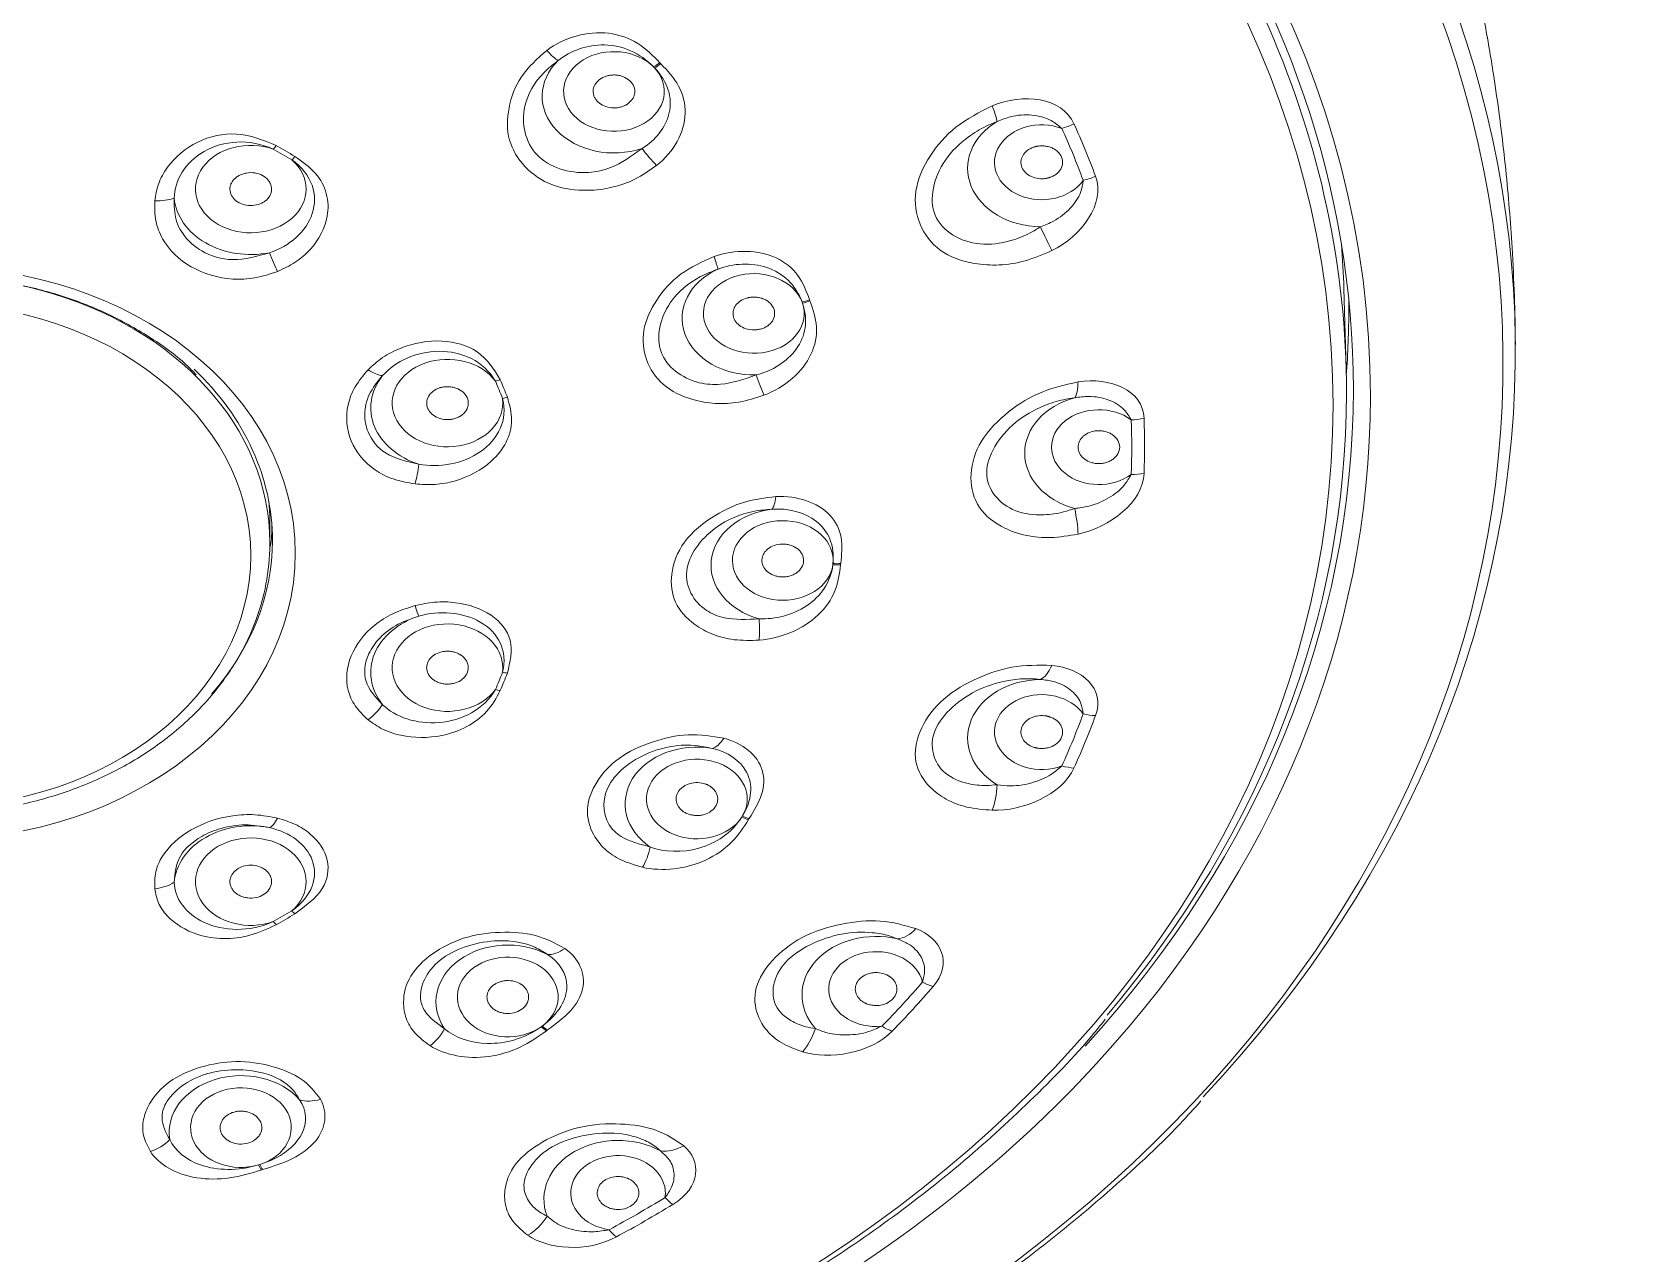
# Model space of a CAD drawing. Extents: x 900 to 2324, y -1513 to 827.
# Drawn here: x 1670.66 to 1708.93, y 518.83 to 548.13 of the extents above; entities that cross this region are included whole.
import ezdxf

# ---------------------------------------------------------------- set-up
doc = ezdxf.new("R2010")
doc.units = 0
doc.header["$LTSCALE"] = 4
doc.header["$MEASUREMENT"] = 0
doc.layers.add('1', color=7, linetype='CONTINUOUS')

msp = doc.modelspace()

# ---------------------------------------------------------------- linework, layer by layer
at = {"layer": '1', "color": 7, "linetype": 'Continuous', "lineweight": 18}
for p, q in [((1702.208, 540.072), (1702.154, 541.964)), ((1676.372, 535.871), (1676.372, 536.356))]:
    msp.add_line(p, q, dxfattribs=at)
at = {"layer": '1', "color": 7, "linetype": 'Continuous', "lineweight": 13}
for centre, major_axis, ratio, start_param, end_param in [((1668.272, 540.198), (37.699, 0), 0.790155, 5.156583, 10.55138), ((1668.272, 539.39), (-34.52, 0), 0.790155, 3.141593, 6.283185), ((1682.892, 548.077), (-0.475, 0.643), 0.18333, 2.072391, 2.769254), ((1684.632, 546.704), (1.209, 0), 0.790155, 0.662184, 6.914598), ((1684.632, 546.59), (-1.723, 0), 0.790155, 5.603381, 8.256586), ((1668.272, 536.943), (21.709, 0), 0.790155, 0.645942, 0.647655), ((1668.272, 536.956), (21.895, 0), 0.790155, 0.645942, 0.647655), ((1693.443, 546.857), (-0.385, 0.923), 0.069891, 3.43752, 4.115548), ((1694.902, 544.861), (-1.779, 0), 0.790155, 5.359245, 7.835444), ((1694.902, 545.004), (1.136, 0), 0.790155, 1.132001, 5.779503), ((1668.272, 538.168), (28.789, 0), 0.790155, 0.285362, 0.342957), ((1668.272, 538.198), (-29.098, 0), 0.790155, 3.426954, 3.484549), ((1675.914, 544.361), (1.328, 0), 0.790155, 1.151939, 7.016202), ((1668.272, 536.056), (-14.424, 0), 0.790155, 4.064761, 4.10338), ((1668.272, 536.051), (14.302, 0), 0.790155, 0.923169, 0.961787), ((1685.508, 545.339), (-0.496, 0.628), 0.201371, 1.415733, 2.112596), ((1673.563, 544.495), (-0.797, 0.065), 0.516767, 1.669693, 2.311148), ((1675.914, 544.246), (-1.842, 0), 0.790155, 0.067887, 1.817068), ((1694.857, 543.417), (-0.439, 0.898), 0.027536, 4.063541, 4.74157), ((1668.272, 535.871), (-8.1, 0), 0.790155, 3.141593, 5.631894), ((1676.488, 542.816), (-0.294, 0.744), 0.137649, 1.491595, 2.13305), ((1686.875, 543.169), (-0.262, 0.756), 0.015481, 3.408453, 4.105317), ((1687.99, 541.261), (-1.723, 0), 0.790155, 5.233782, 7.886987), ((1687.99, 541.376), (1.209, 0), 0.790155, 0.292585, 6.544999), ((1668.272, 536.943), (21.709, 0), 0.790155, 0.276343, 0.278056), ((1668.272, 536.956), (21.895, 0), 0.790155, 0.276343, 0.278056), ((1680.636, 539.225), (1.328, 0), 0.790155, 0.52362, 6.387883), ((1678.64, 540.475), (-0.58, 0.551), 0.3757, 2.058773, 2.700229), ((1680.636, 539.11), (-1.842, 0), 0.790155, 5.722754, 7.471935), ((1668.272, 536.051), (14.302, 0), 0.790155, 0.29485, 0.333468), ((1668.272, 536.056), (-14.424, 0), 0.790155, 3.436443, 3.475061), ((1688.064, 539.87), (-0.285, 0.748), 0.006264, 1.527618, 2.224481), ((1695.482, 540.302), (-0.155, 0.988), 0.252062, 3.38468, 4.062709), ((1696.272, 538.024), (-1.779, 0), 0.790155, 5.045086, 7.521285), ((1668.272, 539.39), (-34.52, 0), 0.790155, 2.51406, 3.141593), ((1696.272, 538.168), (1.136, 0), 0.790155, 0.817842, 5.465344), ((1668.272, 538.198), (-29.098, 0), 0.790155, 3.112795, 3.17039), ((1668.272, 538.168), (28.789, 0), 0.790155, 6.254388, 6.311983), ((1679.758, 537.758), (0.098, 0.794), 0.237725, 4.102152, 4.743607), ((1688.347, 537.457), (-0.037, 0.799), 0.234951, 3.365531, 4.062394), ((1688.685, 535.333), (-1.723, 0), 0.790155, 4.864183, 7.517388), ((1695.482, 536.685), (-0.212, 0.977), 0.207528, 4.000239, 4.678268), ((1688.685, 535.448), (1.209, 0), 0.790155, 6.206171, 12.458585), ((1668.272, 536.943), (21.709, 0), 0.790155, 6.189929, 6.191642), ((1668.272, 536.956), (21.895, 0), 0.790155, 6.189929, 6.191642), ((1679.758, 534.865), (-0.208, 0.772), 0.056522, 2.257656, 2.899111), ((1680.636, 532.762), (-1.842, 0), 0.790155, 5.094435, 6.843617), ((1680.636, 532.876), (1.328, 0), 0.790155, 6.178487, 12.04275), ((1687.946, 534.04), (-0.061, 0.798), 0.212439, 4.009316, 4.70618), ((1668.272, 536.051), (14.302, 0), 0.790155, 5.949717, 5.988335), ((1668.272, 536.056), (-14.424, 0), 0.790155, 2.808124, 2.846742), ((1694.857, 533.57), (0.091, 0.996), 0.432054, 3.378193, 4.056222), ((1694.902, 531.187), (-1.779, 0), 0.790155, 4.730926, 7.207126), ((1694.902, 531.331), (1.136, 0), 0.790155, 0.503683, 5.151184), ((1678.64, 532.148), (0.511, 0.615), 0.556904, 4.266721, 4.908177), ((1668.272, 538.168), (28.789, 0), 0.790155, 5.940229, 5.997824), ((1668.272, 538.198), (-29.098, 0), 0.790155, 2.798636, 2.856231), ((1686.623, 529.608), (-1.723, 0), 0.790155, 4.494584, 7.147789), ((1686.623, 529.723), (1.209, 0), 0.790155, 5.836572, 12.088986), ((1687.107, 531.71), (0.202, 0.774), 0.44544, 3.390589, 4.087452), ((1693.443, 530.13), (0.03, 1), 0.3897, 3.981884, 4.659913), ((1668.272, 536.943), (21.709, 0), 0.790155, 5.82033, 5.822043), ((1675.914, 527.626), (-1.842, 0), 0.790155, 4.466117, 6.215298), ((1675.914, 527.74), (1.328, 0), 0.790155, 5.550169, 11.414432), ((1676.488, 529.807), (0.189, 0.777), 0.318853, 3.37933, 4.020785), ((1668.272, 536.956), (21.895, 0), 0.790155, 5.82033, 5.822043), ((1685.171, 528.638), (0.177, 0.78), 0.425202, 4.026831, 4.723695), ((1673.563, 528.128), (0.796, 0.078), 0.69797, 4.701126, 5.342581), ((1668.272, 536.051), (14.302, 0), 0.790155, 5.321398, 5.360017), ((1668.272, 536.056), (-14.424, 0), 0.790155, 2.179806, 2.218424), ((1691.63, 527.32), (0.359, 0.933), 0.592247, 3.429012, 4.107041), ((1682.083, 524.857), (-1.723, 0), 0.790155, 4.124985, 6.77819), ((1690.925, 525.02), (-1.779, 0), 0.790155, 4.416767, 6.892966), ((1682.083, 524.972), (1.209, 0), 0.790155, 5.466973, 11.719387), ((1683.323, 526.705), (0.458, 0.656), 0.61852, 3.502348, 4.199211), ((1690.925, 525.163), (1.136, 0), 0.790155, 0.189523, 4.837025), ((1668.272, 538.168), (28.789, 0), 0.790155, 5.626069, 5.683664), ((1668.272, 538.198), (-29.098, 0), 0.790155, 2.484477, 2.542072), ((1680.114, 524.393), (0.431, 0.674), 0.60329, 4.128443, 4.825306), ((1668.272, 536.943), (21.709, 0), 0.790155, 5.450731, 5.452444), ((1668.272, 536.956), (21.895, 0), 0.790155, 5.450731, 5.452444), ((1688.94, 524.394), (0.292, 0.956), 0.556219, 4.017305, 4.695334), ((1675.678, 521.724), (-1.723, 0), 0.790155, 3.755386, 6.408591), ((1675.678, 521.838), (1.209, 0), 0.790155, 5.097374, 11.349788), ((1677.507, 523.117), (0.697, 0.393), 0.730817, 3.729164, 4.426027), ((1673.458, 521.878), (0.676, 0.428), 0.72265, 4.3426, 5.039463), ((1684.73, 520.125), (-1.779, 0), 0.790155, 4.102608, 6.578807), ((1686.117, 522.163), (0.645, 0.764), 0.716961, 3.558568, 4.236597), ((1668.272, 536.943), (21.709, 0), 0.790155, 5.081131, 5.082845), ((1684.73, 520.269), (1.136, 0), 0.790155, 6.158549, 10.806051), ((1668.272, 536.956), (21.895, 0), 0.790155, 5.081131, 5.082845), ((1668.272, 538.168), (28.789, 0), 0.790155, 5.31191, 5.369505), ((1682.414, 520.037), (0.575, 0.818), 0.690785, 4.125328, 4.803357), ((1668.272, 538.198), (-29.098, 0), 0.790155, 2.170317, 2.227912)]:
    msp.add_ellipse(centre, major_axis=major_axis, ratio=ratio, start_param=start_param, end_param=end_param, dxfattribs=at)
at = {"layer": '1', "color": 7, "linetype": 'Continuous', "lineweight": 18}
for centre, major_axis, ratio, start_param, end_param in [((1668.272, 539.554), (34.11, 0), 0.790155, 0, 3.141593), ((1668.272, 540.481), (-37.999, 0), 0.790155, 2.502798, 3.799488), ((1668.272, 539.468), (-33.944, 0), 0.790155, 3.141593, 3.806432), ((1685.585, 547.782), (0.578, 0.553), 0.488794, 4.274683, 4.509098), ((1685.608, 547.758), (-0.579, -0.552), 0.489427, 1.13396, 1.368375), ((1695.385, 546.43), (-0.911, -0.412), 0.577214, 1.315641, 1.62953), ((1676.454, 545.81), (0.386, 0.701), 0.350617, 4.145759, 4.299406), ((1676.901, 545.553), (-0.41, -0.687), 0.369764, 1.0168, 1.170446), ((1695.897, 545.184), (0.937, 0.348), 0.588121, 4.497406, 4.811294), ((1668.272, 541.362), (-33.89, 0), 0.790155, 3.164173, 3.204425), ((1689.147, 542.141), (0.752, 0.272), 0.589366, 4.502608, 4.737023), ((1689.157, 542.113), (-0.753, -0.27), 0.589653, 1.362238, 1.596653), ((1668.272, 541.484), (-34, 0), 0.790155, 3.141593, 3.150821), ((1668.272, 541.484), (-34, 0), 0.790155, 3.082001, 3.141593), ((1668.272, 535.923), (8.162, 0), 0.790155, 0, 0.691739), ((1681.786, 540.24), (0.733, 0.321), 0.579144, 4.463746, 4.617392), ((1681.957, 539.825), (-0.747, -0.287), 0.586457, 1.349092, 1.502739), ((1668.272, 539.554), (34.11, 0), 0.790155, 5.658696, 6.283185), ((1668.272, 539.468), (-33.944, 0), 0.790155, 2.551268, 3.141593), ((1697.049, 539.435), (-0.999, -0.036), 0.612653, 1.548466, 1.862354), ((1697.049, 538.126), (0.999, -0.036), 0.612653, 4.73472, 5.048608), ((1668.272, 536.356), (8.1, 0), 0.790155, 0, 0.080209), ((1668.272, 536.357), (8.15, 0), 0.790155, 6.195221, 6.272092), ((1668.272, 535.923), (8.162, 0), 0.790155, 5.675484, 6.283185), ((1689.887, 535.836), (-0.794, 0.094), 0.610244, 1.642903, 1.877318), ((1689.89, 535.865), (0.795, -0.092), 0.610341, 4.783179, 5.017594), ((1681.957, 533.257), (0.747, -0.287), 0.586457, 4.934093, 5.08774), ((1681.786, 532.842), (-0.733, 0.321), 0.579144, 1.81944, 1.973086), ((1695.897, 532.377), (-0.937, 0.348), 0.588121, 1.785779, 2.099668), ((1695.385, 531.131), (0.911, -0.412), 0.577214, 4.967544, 5.281432), ((1687.697, 529.774), (-0.676, 0.427), 0.548418, 1.904211, 2.138626), ((1687.714, 529.8), (0.677, -0.426), 0.548886, 5.044741, 5.279156), ((1676.901, 527.529), (0.41, -0.687), 0.369764, 5.266386, 5.420032), ((1676.454, 527.272), (-0.386, 0.701), 0.350617, 2.137426, 2.291073), ((1692.041, 525.945), (-0.756, 0.654), 0.50602, 1.983354, 2.297242), ((1682.884, 524.747), (-0.467, 0.65), 0.412525, 2.091639, 2.326054), ((1682.911, 524.767), (0.468, -0.649), 0.413301, 5.232558, 5.466973), ((1691.066, 524.885), (0.716, -0.699), 0.485274, 5.154868, 5.468757), ((1668.272, 539.39), (-34.52, 0), 0.790155, 0.629497, 2.51406), ((1676.097, 521.433), (-0.234, 0.765), 0.220918, 2.197146, 2.431561), ((1676.132, 521.443), (0.235, -0.765), 0.221897, 5.338424, 5.572839), ((1685.858, 520.77), (-0.521, 0.854), 0.374386, 2.121555, 2.435444), ((1684.516, 520), (0.475, -0.88), 0.345831, 5.28199, 5.595878)]:
    msp.add_ellipse(centre, major_axis=major_axis, ratio=ratio, start_param=start_param, end_param=end_param, dxfattribs=at)
at = {"layer": '1', "color": 7, "linetype": 'Continuous', "lineweight": 13}
for centre, major_axis in [((1668.272, 539.177), (33.622, 0)), ((1668.272, 535.623), (-8.709, 0)), ((1668.272, 535.566), (7.641, 0))]:
    msp.add_ellipse(centre, major_axis=major_axis, ratio=0.790155, dxfattribs=at)
at = {"layer": '1', "color": 7, "linetype": 'Continuous', "lineweight": 18}
for points, knots in [([(1706.271, 540.635), (1706.265, 541.41), (1706.217, 542.81), (1706.065, 544.68), (1705.897, 546.091), (1705.751, 547.088), (1705.63, 547.822), (1705.517, 548.453), (1705.394, 549.087), (1705.182, 550.095), (1704.842, 551.52), (1704.274, 553.521), (1703.514, 555.758), (1702.573, 558.075), (1701.6, 560.122), (1700.816, 561.586), (1700.254, 562.563), (1699.828, 563.271), (1699.272, 564.157), (1698.449, 565.391), (1697.245, 567.042), (1696.265, 568.24), (1695.694, 568.894)], [0, 0, 0, 0, 0.075311, 0.136171, 0.182256, 0.21336, 0.234183, 0.25491, 0.275875, 0.297078, 0.355152, 0.418363, 0.49946, 0.584913, 0.661635, 0.720158, 0.746456, 0.771986, 0.801818, 0.849529, 0.915719, 1, 1, 1, 1]), ([(1684.935, 546.39), (1684.948, 546.398), (1684.974, 546.415), (1685.02, 546.453), (1685.07, 546.508), (1685.111, 546.582), (1685.14, 546.688), (1685.123, 546.825), (1685.021, 546.97), (1684.88, 547.055), (1684.749, 547.091), (1684.646, 547.102), (1684.544, 547.096), (1684.446, 547.074), (1684.379, 547.047), (1684.338, 547.024), (1684.312, 547.009), (1684.245, 546.962), (1684.162, 546.866), (1684.127, 546.743), (1684.135, 546.645), (1684.157, 546.574), (1684.196, 546.507), (1684.267, 546.426), (1684.392, 546.347), (1684.575, 546.302), (1684.736, 546.312), (1684.839, 546.343), (1684.895, 546.368), (1684.922, 546.382), (1684.935, 546.39)], [0, 0, 0, 0, 0.015625, 0.03125, 0.0625, 0.09375, 0.125, 0.1875, 0.25, 0.3125, 0.34375, 0.375, 0.40625, 0.4375, 0.46875, 0.476562, 0.484375, 0.5, 0.5625, 0.625, 0.65625, 0.6875, 0.71875, 0.75, 0.8125, 0.875, 0.9375, 0.96875, 0.984375, 1, 1, 1, 1]), ([(1695.385, 545.817), (1695.302, 545.885), (1695.104, 546.05), (1694.667, 546.162), (1694.206, 546.132), (1693.937, 546.025), (1693.83, 545.983)], [0, 0, 0, 0, 0.208279, 0.500324, 0.801781, 1, 1, 1, 1]), ([(1695.057, 544.629), (1695.065, 544.631), (1695.081, 544.635), (1695.113, 544.646), (1695.168, 544.668), (1695.238, 544.708), (1695.308, 544.769), (1695.379, 544.865), (1695.417, 545.002), (1695.373, 545.169), (1695.266, 545.285), (1695.15, 545.351), (1695.053, 545.384), (1694.95, 545.4), (1694.864, 545.4), (1694.806, 545.393), (1694.774, 545.386), (1694.754, 545.382), (1694.738, 545.378), (1694.723, 545.373), (1694.696, 545.365), (1694.616, 545.334), (1694.531, 545.277), (1694.462, 545.196), (1694.413, 545.108), (1694.392, 544.988), (1694.431, 544.846), (1694.535, 544.723), (1694.689, 544.637), (1694.842, 544.607), (1694.963, 544.61), (1695.023, 544.62), (1695.053, 544.628), (1695.057, 544.629)], [0, 0, 0, 0, 0.007812, 0.015625, 0.03125, 0.0625, 0.09375, 0.125, 0.1875, 0.25, 0.3125, 0.34375, 0.375, 0.40625, 0.4375, 0.453125, 0.460938, 0.46875, 0.472656, 0.476562, 0.484375, 0.5, 0.5625, 0.59375, 0.625, 0.6875, 0.75, 0.8125, 0.875, 0.9375, 0.96875, 0.996094, 1, 1, 1, 1]), ([(1676.318, 544.129), (1676.328, 544.139), (1676.346, 544.161), (1676.377, 544.208), (1676.404, 544.271), (1676.417, 544.35), (1676.407, 544.455), (1676.345, 544.581), (1676.202, 544.697), (1676.012, 544.759), (1675.84, 544.758), (1675.713, 544.725), (1675.625, 544.687), (1675.562, 544.644), (1675.524, 544.609), (1675.505, 544.589), (1675.478, 544.556), (1675.444, 544.504), (1675.409, 544.406), (1675.412, 544.277), (1675.488, 544.135), (1675.625, 544.026), (1675.805, 543.965), (1676.001, 543.962), (1676.154, 544.008), (1676.256, 544.07), (1676.299, 544.108), (1676.318, 544.129)], [0, 0, 0, 0, 0.015625, 0.03125, 0.0625, 0.09375, 0.125, 0.1875, 0.25, 0.3125, 0.375, 0.40625, 0.4375, 0.46875, 0.484375, 0.492188, 0.5, 0.53125, 0.5625, 0.625, 0.6875, 0.75, 0.8125, 0.875, 0.9375, 0.96875, 1, 1, 1, 1]), ([(1694.869, 543.456), (1694.977, 543.498), (1695.246, 543.605), (1695.603, 543.886), (1695.847, 544.242), (1695.882, 544.474), (1695.897, 544.571)], [0, 0, 0, 0, 0.200427, 0.49953, 0.790892, 1, 1, 1, 1]), ([(1668.272, 542.273), (1668.488, 542.273), (1669.118, 542.253), (1670.158, 542.126), (1671.349, 541.83), (1672.471, 541.397), (1673.484, 540.832), (1674.198, 540.323), (1674.527, 539.987), (1674.603, 539.903)], [0, 0, 0, 0, 0.088697, 0.260068, 0.431487, 0.602833, 0.774127, 0.945438, 1, 1, 1, 1]), ([(1688.129, 540.996), (1688.145, 541), (1688.176, 541.008), (1688.237, 541.03), (1688.309, 541.068), (1688.381, 541.125), (1688.456, 541.216), (1688.503, 541.348), (1688.474, 541.513), (1688.382, 541.632), (1688.276, 541.703), (1688.185, 541.742), (1688.087, 541.766), (1687.986, 541.773), (1687.911, 541.767), (1687.863, 541.758), (1687.831, 541.751), (1687.747, 541.726), (1687.626, 541.66), (1687.537, 541.556), (1687.499, 541.462), (1687.487, 541.389), (1687.493, 541.316), (1687.523, 541.22), (1687.603, 541.111), (1687.753, 541.017), (1687.907, 540.98), (1688.018, 540.98), (1688.082, 540.987), (1688.113, 540.993), (1688.129, 540.996)], [0, 0, 0, 0, 0.015625, 0.03125, 0.0625, 0.09375, 0.125, 0.1875, 0.25, 0.3125, 0.34375, 0.375, 0.40625, 0.4375, 0.46875, 0.476562, 0.484375, 0.5, 0.5625, 0.625, 0.65625, 0.6875, 0.71875, 0.75, 0.8125, 0.875, 0.9375, 0.96875, 0.984375, 1, 1, 1, 1]), ([(1680.791, 538.849), (1680.807, 538.853), (1680.838, 538.863), (1680.897, 538.886), (1680.966, 538.924), (1681.035, 538.982), (1681.106, 539.072), (1681.149, 539.202), (1681.119, 539.363), (1681.012, 539.502), (1680.872, 539.58), (1680.745, 539.613), (1680.645, 539.622), (1680.562, 539.617), (1680.506, 539.607), (1680.475, 539.599), (1680.429, 539.586), (1680.363, 539.559), (1680.262, 539.495), (1680.168, 539.39), (1680.124, 539.24), (1680.154, 539.088), (1680.254, 538.955), (1680.41, 538.861), (1680.568, 538.828), (1680.697, 538.83), (1680.76, 538.841), (1680.791, 538.849)], [0, 0, 0, 0, 0.015625, 0.03125, 0.0625, 0.09375, 0.125, 0.1875, 0.25, 0.3125, 0.375, 0.40625, 0.4375, 0.46875, 0.484375, 0.492188, 0.5, 0.53125, 0.5625, 0.625, 0.6875, 0.75, 0.8125, 0.875, 0.9375, 0.96875, 1, 1, 1, 1]), ([(1681.957, 539.334), (1682.022, 539.083), (1682, 538.834), (1681.804, 538.396), (1681.633, 538.203), (1681.006, 537.767), (1680.437, 537.666), (1679.949, 537.759)], [0, 0, 0, 0, 0.25, 0.25, 0.5, 0.5, 1, 1, 1, 1]), ([(1697.049, 538.823), (1696.998, 538.908), (1696.876, 539.112), (1696.518, 539.324), (1696.087, 539.405), (1695.804, 539.368), (1695.691, 539.353)], [0, 0, 0, 0, 0.208279, 0.500324, 0.801781, 1, 1, 1, 1]), ([(1696.273, 537.773), (1696.281, 537.773), (1696.299, 537.773), (1696.333, 537.775), (1696.393, 537.783), (1696.476, 537.804), (1696.567, 537.845), (1696.671, 537.918), (1696.761, 538.04), (1696.785, 538.209), (1696.728, 538.346), (1696.644, 538.436), (1696.564, 538.492), (1696.473, 538.532), (1696.391, 538.553), (1696.333, 538.56), (1696.3, 538.562), (1696.279, 538.563), (1696.263, 538.563), (1696.246, 538.562), (1696.218, 538.561), (1696.129, 538.551), (1696.026, 538.517), (1695.929, 538.457), (1695.848, 538.385), (1695.781, 538.277), (1695.763, 538.132), (1695.813, 537.99), (1695.926, 537.87), (1696.06, 537.804), (1696.176, 537.778), (1696.238, 537.773), (1696.269, 537.773), (1696.273, 537.773)], [0, 0, 0, 0, 0.007812, 0.015625, 0.03125, 0.0625, 0.09375, 0.125, 0.1875, 0.25, 0.3125, 0.34375, 0.375, 0.40625, 0.4375, 0.453125, 0.460938, 0.46875, 0.472656, 0.476562, 0.484375, 0.5, 0.5625, 0.59375, 0.625, 0.6875, 0.75, 0.8125, 0.875, 0.9375, 0.96875, 0.996094, 1, 1, 1, 1]), ([(1695.691, 536.696), (1695.805, 536.711), (1696.088, 536.748), (1696.518, 536.931), (1696.875, 537.212), (1696.998, 537.424), (1697.049, 537.513)], [0, 0, 0, 0, 0.200427, 0.49953, 0.790892, 1, 1, 1, 1]), ([(1661.802, 531.957), (1661.809, 531.949), (1662.041, 531.659), (1662.64, 531.172), (1663.591, 530.524), (1664.673, 530.014), (1665.835, 529.639), (1667.058, 529.413), (1668.309, 529.34), (1669.561, 529.423), (1670.782, 529.658), (1671.945, 530.042), (1673.021, 530.566), (1673.985, 531.218), (1674.812, 531.984), (1675.482, 532.845), (1675.978, 533.778), (1676.281, 534.743), (1676.367, 535.45), (1676.372, 535.819), (1676.372, 535.871)], [0, 0, 0, 0, 0.001863, 0.063469, 0.125304, 0.187297, 0.249386, 0.311528, 0.373702, 0.435903, 0.498134, 0.560396, 0.622683, 0.684966, 0.747192, 0.809278, 0.871128, 0.932666, 0.990473, 1, 1, 1, 1]), ([(1688.641, 535.055), (1688.658, 535.053), (1688.691, 535.052), (1688.758, 535.056), (1688.842, 535.07), (1688.935, 535.103), (1689.046, 535.166), (1689.151, 535.276), (1689.199, 535.438), (1689.167, 535.575), (1689.102, 535.672), (1689.035, 535.734), (1688.954, 535.784), (1688.863, 535.82), (1688.79, 535.835), (1688.741, 535.841), (1688.708, 535.843), (1688.619, 535.844), (1688.476, 535.818), (1688.346, 535.746), (1688.267, 535.669), (1688.223, 535.604), (1688.194, 535.534), (1688.178, 535.436), (1688.203, 535.312), (1688.3, 535.181), (1688.427, 535.103), (1688.531, 535.071), (1688.593, 535.059), (1688.625, 535.056), (1688.641, 535.055)], [0, 0, 0, 0, 0.015625, 0.03125, 0.0625, 0.09375, 0.125, 0.1875, 0.25, 0.3125, 0.34375, 0.375, 0.40625, 0.4375, 0.46875, 0.476562, 0.484375, 0.5, 0.5625, 0.625, 0.65625, 0.6875, 0.71875, 0.75, 0.8125, 0.875, 0.9375, 0.96875, 0.984375, 1, 1, 1, 1]), ([(1680.482, 532.501), (1680.498, 532.497), (1680.53, 532.49), (1680.596, 532.481), (1680.679, 532.48), (1680.778, 532.495), (1680.902, 532.535), (1681.034, 532.62), (1681.13, 532.763), (1681.146, 532.926), (1681.092, 533.054), (1681.013, 533.14), (1680.939, 533.194), (1680.868, 533.228), (1680.815, 533.246), (1680.784, 533.254), (1680.737, 533.264), (1680.664, 533.273), (1680.534, 533.269), (1680.38, 533.227), (1680.233, 533.126), (1680.144, 532.99), (1680.126, 532.836), (1680.183, 532.687), (1680.286, 532.587), (1680.392, 532.529), (1680.451, 532.508), (1680.482, 532.501)], [0, 0, 0, 0, 0.015625, 0.03125, 0.0625, 0.09375, 0.125, 0.1875, 0.25, 0.3125, 0.375, 0.40625, 0.4375, 0.46875, 0.484375, 0.492188, 0.5, 0.53125, 0.5625, 0.625, 0.6875, 0.75, 0.8125, 0.875, 0.9375, 0.96875, 1, 1, 1, 1]), ([(1695.897, 531.764), (1695.882, 531.857), (1695.847, 532.082), (1695.603, 532.369), (1695.245, 532.548), (1694.976, 532.58), (1694.869, 532.593)], [0, 0, 0, 0, 0.208279, 0.500324, 0.801781, 1, 1, 1, 1]), ([(1694.748, 530.955), (1694.756, 530.953), (1694.772, 530.949), (1694.806, 530.943), (1694.866, 530.935), (1694.954, 530.935), (1695.056, 530.952), (1695.184, 530.996), (1695.317, 531.09), (1695.406, 531.245), (1695.405, 531.389), (1695.36, 531.496), (1695.306, 531.568), (1695.235, 531.629), (1695.166, 531.668), (1695.113, 531.689), (1695.083, 531.699), (1695.063, 531.705), (1695.047, 531.709), (1695.032, 531.712), (1695.004, 531.718), (1694.916, 531.73), (1694.804, 531.724), (1694.688, 531.69), (1694.583, 531.642), (1694.477, 531.555), (1694.404, 531.422), (1694.396, 531.274), (1694.456, 531.132), (1694.558, 531.037), (1694.658, 530.984), (1694.715, 530.964), (1694.744, 530.956), (1694.748, 530.955)], [0, 0, 0, 0, 0.007812, 0.015625, 0.03125, 0.0625, 0.09375, 0.125, 0.1875, 0.25, 0.3125, 0.34375, 0.375, 0.40625, 0.4375, 0.453125, 0.460938, 0.46875, 0.472656, 0.476562, 0.484375, 0.5, 0.5625, 0.59375, 0.625, 0.6875, 0.75, 0.8125, 0.875, 0.9375, 0.96875, 0.996094, 1, 1, 1, 1]), ([(1693.83, 530.066), (1693.938, 530.053), (1694.207, 530.021), (1694.668, 530.093), (1695.103, 530.274), (1695.302, 530.446), (1695.385, 530.518)], [0, 0, 0, 0, 0.200427, 0.49953, 0.790892, 1, 1, 1, 1]), ([(1686.403, 529.368), (1686.417, 529.362), (1686.448, 529.352), (1686.512, 529.336), (1686.596, 529.325), (1686.699, 529.329), (1686.831, 529.356), (1686.979, 529.429), (1687.098, 529.566), (1687.131, 529.703), (1687.114, 529.812), (1687.08, 529.889), (1687.028, 529.959), (1686.959, 530.019), (1686.898, 530.054), (1686.855, 530.073), (1686.826, 530.084), (1686.742, 530.111), (1686.597, 530.127), (1686.443, 530.097), (1686.335, 530.048), (1686.264, 530), (1686.205, 529.943), (1686.145, 529.856), (1686.111, 529.733), (1686.143, 529.583), (1686.225, 529.474), (1686.307, 529.415), (1686.36, 529.386), (1686.388, 529.374), (1686.403, 529.368)], [0, 0, 0, 0, 0.015625, 0.03125, 0.0625, 0.09375, 0.125, 0.1875, 0.25, 0.3125, 0.34375, 0.375, 0.40625, 0.4375, 0.46875, 0.476562, 0.484375, 0.5, 0.5625, 0.625, 0.65625, 0.6875, 0.71875, 0.75, 0.8125, 0.875, 0.9375, 0.96875, 0.984375, 1, 1, 1, 1]), ([(1675.509, 527.508), (1675.519, 527.497), (1675.54, 527.477), (1675.587, 527.439), (1675.654, 527.4), (1675.745, 527.366), (1675.875, 527.34), (1676.045, 527.348), (1676.229, 527.42), (1676.363, 527.543), (1676.414, 527.673), (1676.415, 527.779), (1676.395, 527.857), (1676.363, 527.917), (1676.333, 527.956), (1676.314, 527.977), (1676.284, 528.008), (1676.231, 528.048), (1676.123, 528.105), (1675.967, 528.143), (1675.774, 528.13), (1675.6, 528.06), (1675.471, 527.944), (1675.406, 527.798), (1675.414, 527.669), (1675.458, 527.573), (1675.49, 527.529), (1675.509, 527.508)], [0, 0, 0, 0, 0.015625, 0.03125, 0.0625, 0.09375, 0.125, 0.1875, 0.25, 0.3125, 0.375, 0.40625, 0.4375, 0.46875, 0.484375, 0.492188, 0.5, 0.53125, 0.5625, 0.625, 0.6875, 0.75, 0.8125, 0.875, 0.9375, 0.96875, 1, 1, 1, 1]), ([(1692.041, 525.332), (1692.064, 525.425), (1692.12, 525.646), (1692.013, 525.977), (1691.763, 526.233), (1691.534, 526.327), (1691.443, 526.364)], [0, 0, 0, 0, 0.208279, 0.500324, 0.801781, 1, 1, 1, 1]), ([(1690.631, 524.843), (1690.638, 524.84), (1690.652, 524.832), (1690.682, 524.817), (1690.736, 524.796), (1690.819, 524.774), (1690.923, 524.765), (1691.062, 524.776), (1691.225, 524.833), (1691.371, 524.959), (1691.427, 525.096), (1691.425, 525.208), (1691.402, 525.29), (1691.359, 525.365), (1691.308, 525.42), (1691.266, 525.453), (1691.241, 525.47), (1691.224, 525.48), (1691.211, 525.487), (1691.197, 525.495), (1691.173, 525.507), (1691.094, 525.54), (1690.986, 525.561), (1690.862, 525.557), (1690.743, 525.537), (1690.608, 525.48), (1690.487, 525.371), (1690.421, 525.233), (1690.423, 525.083), (1690.483, 524.968), (1690.557, 524.893), (1690.603, 524.86), (1690.628, 524.845), (1690.631, 524.843)], [0, 0, 0, 0, 0.007812, 0.015625, 0.03125, 0.0625, 0.09375, 0.125, 0.1875, 0.25, 0.3125, 0.34375, 0.375, 0.40625, 0.4375, 0.453125, 0.460938, 0.46875, 0.472656, 0.476562, 0.484375, 0.5, 0.5625, 0.59375, 0.625, 0.6875, 0.75, 0.8125, 0.875, 0.9375, 0.96875, 0.996094, 1, 1, 1, 1]), ([(1681.715, 524.704), (1681.726, 524.695), (1681.75, 524.676), (1681.803, 524.643), (1681.876, 524.609), (1681.974, 524.584), (1682.11, 524.571), (1682.28, 524.597), (1682.454, 524.691), (1682.548, 524.809), (1682.581, 524.915), (1682.586, 524.997), (1682.569, 525.077), (1682.532, 525.152), (1682.491, 525.202), (1682.459, 525.232), (1682.437, 525.252), (1682.372, 525.3), (1682.244, 525.356), (1682.086, 525.373), (1681.963, 525.358), (1681.875, 525.334), (1681.794, 525.297), (1681.699, 525.233), (1681.611, 525.128), (1681.571, 524.979), (1681.599, 524.854), (1681.648, 524.776), (1681.684, 524.734), (1681.704, 524.714), (1681.715, 524.704)], [0, 0, 0, 0, 0.015625, 0.03125, 0.0625, 0.09375, 0.125, 0.1875, 0.25, 0.3125, 0.34375, 0.375, 0.40625, 0.4375, 0.46875, 0.476562, 0.484375, 0.5, 0.5625, 0.625, 0.65625, 0.6875, 0.71875, 0.75, 0.8125, 0.875, 0.9375, 0.96875, 0.984375, 1, 1, 1, 1]), ([(1640.428, 524.09), (1640.707, 523.758), (1641.486, 522.88), (1642.902, 521.536), (1644.669, 520.071), (1646.575, 518.719), (1648.603, 517.484), (1650.742, 516.373), (1652.981, 515.393), (1655.306, 514.55), (1657.705, 513.847), (1660.163, 513.29), (1662.667, 512.881), (1665.203, 512.622), (1667.756, 512.515), (1670.312, 512.56), (1672.857, 512.758), (1675.376, 513.107), (1677.855, 513.605), (1680.28, 514.249), (1682.637, 515.037), (1684.913, 515.963), (1687.095, 517.022), (1689.17, 518.209), (1691.127, 519.517), (1692.957, 520.936), (1694.635, 522.468), (1695.789, 523.642), (1696.337, 524.325), (1696.426, 524.438)], [0, 0, 0, 0, 0.02283, 0.061557, 0.100301, 0.139057, 0.177824, 0.216598, 0.255377, 0.29416, 0.332945, 0.371732, 0.410519, 0.449308, 0.488097, 0.526887, 0.565678, 0.60447, 0.643263, 0.682058, 0.720853, 0.759649, 0.798445, 0.83724, 0.876031, 0.914818, 0.953596, 0.992363, 1, 1, 1, 1]), ([(1689.467, 524.215), (1689.559, 524.177), (1689.788, 524.083), (1690.234, 524.041), (1690.705, 524.109), (1690.96, 524.224), (1691.066, 524.273)], [0, 0, 0, 0, 0.200427, 0.49953, 0.790892, 1, 1, 1, 1]), ([(1684.563, 513.256), (1684.993, 513.418), (1686.225, 513.904), (1688.209, 514.796), (1690.461, 515.985), (1692.602, 517.298), (1694.621, 518.727), (1696.498, 520.273), (1697.864, 521.53), (1698.56, 522.293), (1698.723, 522.479)], [0, 0, 0, 0, 0.077128, 0.223235, 0.369366, 0.515489, 0.6616, 0.807691, 0.953754, 1, 1, 1, 1]), ([(1675.213, 521.694), (1675.218, 521.682), (1675.232, 521.658), (1675.266, 521.612), (1675.319, 521.559), (1675.398, 521.508), (1675.519, 521.457), (1675.69, 521.432), (1675.895, 521.47), (1676.037, 521.554), (1676.117, 521.643), (1676.158, 521.718), (1676.179, 521.798), (1676.179, 521.878), (1676.164, 521.937), (1676.148, 521.974), (1676.136, 521.998), (1676.097, 522.062), (1676.003, 522.151), (1675.864, 522.211), (1675.742, 522.232), (1675.649, 522.235), (1675.557, 522.224), (1675.439, 522.191), (1675.309, 522.119), (1675.204, 521.991), (1675.172, 521.867), (1675.182, 521.779), (1675.196, 521.73), (1675.207, 521.706), (1675.213, 521.694)], [0, 0, 0, 0, 0.015625, 0.03125, 0.0625, 0.09375, 0.125, 0.1875, 0.25, 0.3125, 0.34375, 0.375, 0.40625, 0.4375, 0.46875, 0.476562, 0.484375, 0.5, 0.5625, 0.625, 0.65625, 0.6875, 0.71875, 0.75, 0.8125, 0.875, 0.9375, 0.96875, 0.984375, 1, 1, 1, 1]), ([(1685.858, 520.157), (1685.916, 520.239), (1686.058, 520.436), (1686.1, 520.775), (1685.982, 521.077), (1685.815, 521.22), (1685.749, 521.277)], [0, 0, 0, 0, 0.208279, 0.500324, 0.801781, 1, 1, 1, 1]), ([(1684.326, 520.036), (1684.331, 520.031), (1684.342, 520.02), (1684.364, 519.999), (1684.407, 519.965), (1684.478, 519.924), (1684.573, 519.891), (1684.71, 519.867), (1684.887, 519.881), (1685.074, 519.965), (1685.181, 520.082), (1685.224, 520.189), (1685.234, 520.273), (1685.222, 520.355), (1685.195, 520.419), (1685.168, 520.46), (1685.151, 520.483), (1685.139, 520.496), (1685.129, 520.507), (1685.119, 520.517), (1685.101, 520.535), (1685.039, 520.585), (1684.944, 520.632), (1684.825, 520.659), (1684.704, 520.668), (1684.553, 520.647), (1684.395, 520.574), (1684.278, 520.458), (1684.222, 520.315), (1684.233, 520.191), (1684.275, 520.101), (1684.306, 520.059), (1684.324, 520.039), (1684.326, 520.036)], [0, 0, 0, 0, 0.007812, 0.015625, 0.03125, 0.0625, 0.09375, 0.125, 0.1875, 0.25, 0.3125, 0.34375, 0.375, 0.40625, 0.4375, 0.453125, 0.460938, 0.46875, 0.472656, 0.476562, 0.484375, 0.5, 0.5625, 0.59375, 0.625, 0.6875, 0.75, 0.8125, 0.875, 0.9375, 0.96875, 0.996094, 1, 1, 1, 1]), ([(1683.029, 519.716), (1683.096, 519.658), (1683.262, 519.514), (1683.65, 519.368), (1684.112, 519.319), (1684.397, 519.367), (1684.516, 519.387)], [0, 0, 0, 0, 0.200427, 0.49953, 0.790892, 1, 1, 1, 1])]:
    msp.add_open_spline(points, degree=3, knots=knots, dxfattribs=at)
at = {"layer": '1', "color": 7, "linetype": 'Continuous', "lineweight": 13}
for points, knots in [([(1685.733, 547.394), (1685.575, 547.559), (1685.409, 547.728), (1685, 547.984), (1684.76, 548.069), (1683.998, 548.162), (1683.437, 548.001), (1683.017, 547.691)], [0, 0, 0, 0, 0.25, 0.25, 0.5, 0.5, 1, 1, 1, 1]), ([(1685.656, 544.93), (1685.487, 544.811), (1685.161, 544.582), (1684.588, 544.383), (1683.906, 544.3), (1683.126, 544.403), (1682.457, 544.866), (1682.053, 545.53), (1682.069, 546.31), (1682.352, 547.096), (1682.793, 547.491), (1683.017, 547.691)], [0, 0, 0, 0, 0.087607, 0.169371, 0.250856, 0.377447, 0.501128, 0.621802, 0.747777, 0.872041, 1, 1, 1, 1]), ([(1683.292, 547.445), (1683.583, 547.681), (1683.989, 547.83), (1684.616, 547.815), (1684.83, 547.771), (1685.234, 547.593), (1685.424, 547.457), (1685.585, 547.292)], [0, 0, 0, 0, 0.5, 0.5, 0.75, 0.75, 1, 1, 1, 1]), ([(1683.292, 547.445), (1683.173, 547.352), (1682.799, 547.058), (1682.329, 546.245), (1682.504, 545.477), (1683.069, 544.887), (1683.741, 544.671), (1684.675, 544.874), (1685.065, 545.16), (1685.307, 545.337)], [0, 0, 0, 0, 0.080562, 0.253207, 0.499831, 0.500495, 0.747529, 0.843295, 1, 1, 1, 1]), ([(1685.608, 547.268), (1685.767, 547.099), (1685.877, 546.92), (1685.993, 546.555), (1685.997, 546.371), (1685.883, 545.847), (1685.633, 545.538), (1685.307, 545.337)], [0, 0, 0, 0, 0.25, 0.25, 0.5, 0.5, 1, 1, 1, 1]), ([(1685.656, 544.93), (1686.065, 545.253), (1686.33, 545.72), (1686.347, 546.41), (1686.291, 546.635), (1686.073, 547.034), (1685.916, 547.202), (1685.756, 547.37)], [0, 0, 0, 0, 0.5, 0.5, 0.75, 0.75, 1, 1, 1, 1]), ([(1695.142, 542.884), (1694.931, 542.793), (1694.522, 542.618), (1693.88, 542.519), (1693.167, 542.564), (1692.416, 542.83), (1691.923, 543.489), (1691.799, 544.319), (1692.17, 545.158), (1692.813, 545.906), (1693.407, 546.206), (1693.712, 546.361)], [0, 0, 0, 0, 0.087456, 0.169153, 0.25014, 0.377375, 0.499739, 0.622279, 0.749894, 0.871256, 1, 1, 1, 1]), ([(1693.83, 545.983), (1693.742, 545.947), (1693.501, 545.85), (1693.048, 545.569), (1692.364, 544.917), (1692.185, 544.117), (1692.5, 543.351), (1693.173, 542.954), (1694.075, 543.077), (1694.565, 543.265), (1694.789, 543.405), (1694.869, 543.456)], [0, 0, 0, 0, 0.046355, 0.127416, 0.254336, 0.50001, 0.500136, 0.746142, 0.872777, 0.954138, 1, 1, 1, 1]), ([(1673.608, 544.079), (1673.631, 544.215), (1673.678, 544.497), (1673.973, 545.02), (1674.578, 545.55), (1675.619, 545.782), (1676.214, 545.534), (1676.524, 545.405)], [0, 0, 0, 0, 0.121003, 0.24993, 0.500418, 0.740079, 1, 1, 1, 1]), ([(1674.076, 544.147), (1674.086, 544.574), (1674.342, 545.007), (1675.023, 545.393), (1675.293, 545.475), (1675.865, 545.504), (1676.169, 545.447), (1676.454, 545.319)], [0, 0, 0, 0, 0.5, 0.5, 0.75, 0.75, 1, 1, 1, 1]), ([(1676.901, 545.063), (1677.14, 544.889), (1677.306, 544.678), (1677.464, 544.23), (1677.461, 543.993), (1677.252, 543.342), (1676.844, 542.99), (1676.363, 542.834)], [0, 0, 0, 0, 0.25, 0.25, 0.5, 0.5, 1, 1, 1, 1]), ([(1676.974, 545.146), (1677.153, 545.02), (1677.493, 544.78), (1677.768, 544.26), (1677.791, 543.601), (1677.477, 543.007), (1676.997, 542.59), (1676.703, 542.452), (1676.558, 542.385)], [0, 0, 0, 0, 0.178327, 0.339125, 0.500023, 0.752204, 0.878517, 1, 1, 1, 1]), ([(1676.558, 542.385), (1676.379, 542.325), (1676.031, 542.21), (1675.298, 542.173), (1674.434, 542.432), (1673.831, 543.013), (1673.605, 543.601), (1673.607, 543.917), (1673.608, 544.079)], [0, 0, 0, 0, 0.130106, 0.252927, 0.499594, 0.746402, 0.869479, 1, 1, 1, 1]), ([(1674.076, 544.147), (1674.076, 543.969), (1674.076, 543.624), (1674.334, 543.179), (1674.78, 542.805), (1675.513, 542.586), (1676.069, 542.749), (1676.363, 542.834)], [0, 0, 0, 0, 0.179168, 0.347393, 0.501625, 0.737142, 1, 1, 1, 1]), ([(1688.233, 539.414), (1688.034, 539.349), (1687.649, 539.225), (1687.057, 539.198), (1686.418, 539.311), (1685.767, 539.625), (1685.365, 540.246), (1685.281, 540.982), (1685.62, 541.71), (1686.197, 542.369), (1686.753, 542.616), (1687.035, 542.742)], [0, 0, 0, 0, 0.087607, 0.169371, 0.250856, 0.377447, 0.501128, 0.621802, 0.747777, 0.872041, 1, 1, 1, 1]), ([(1689.326, 541.705), (1689.254, 541.904), (1689.177, 542.11), (1688.919, 542.463), (1688.74, 542.611), (1688.102, 542.91), (1687.536, 542.916), (1687.035, 542.742)], [0, 0, 0, 0, 0.25, 0.25, 0.5, 0.5, 1, 1, 1, 1]), ([(1687.132, 542.441), (1686.989, 542.386), (1686.541, 542.213), (1685.796, 541.58), (1685.636, 540.81), (1685.893, 540.099), (1686.398, 539.709), (1687.303, 539.641), (1687.762, 539.801), (1688.047, 539.9)], [0, 0, 0, 0, 0.080562, 0.253207, 0.499831, 0.500495, 0.747529, 0.843295, 1, 1, 1, 1]), ([(1687.132, 542.441), (1687.495, 542.58), (1687.926, 542.606), (1688.489, 542.415), (1688.665, 542.313), (1688.957, 542.032), (1689.073, 541.851), (1689.147, 541.651)], [0, 0, 0, 0, 0.5, 0.5, 0.75, 0.75, 1, 1, 1, 1]), ([(1689.157, 541.623), (1689.228, 541.419), (1689.25, 541.222), (1689.194, 540.848), (1689.118, 540.674), (1688.785, 540.216), (1688.427, 539.997), (1688.047, 539.9)], [0, 0, 0, 0, 0.25, 0.25, 0.5, 0.5, 1, 1, 1, 1]), ([(1688.233, 539.414), (1688.731, 539.603), (1689.16, 539.968), (1689.462, 540.61), (1689.505, 540.837), (1689.478, 541.272), (1689.409, 541.474), (1689.336, 541.676)], [0, 0, 0, 0, 0.5, 0.5, 0.75, 0.75, 1, 1, 1, 1]), ([(1678.729, 540.025), (1678.84, 540.126), (1679.069, 540.337), (1679.657, 540.633), (1680.49, 540.794), (1681.457, 540.511), (1681.75, 540.035), (1681.902, 539.787)], [0, 0, 0, 0, 0.121003, 0.24993, 0.500418, 0.740079, 1, 1, 1, 1]), ([(1679.076, 539.884), (1679.385, 540.229), (1679.89, 540.466), (1680.702, 540.469), (1680.973, 540.412), (1681.448, 540.172), (1681.651, 539.985), (1681.786, 539.749)], [0, 0, 0, 0, 0.5, 0.5, 0.75, 0.75, 1, 1, 1, 1]), ([(1679.856, 537.284), (1679.676, 537.316), (1679.327, 537.38), (1678.733, 537.684), (1678.241, 538.291), (1678.171, 539.044), (1678.399, 539.632), (1678.617, 539.891), (1678.729, 540.025)], [0, 0, 0, 0, 0.130106, 0.252927, 0.499594, 0.746402, 0.869479, 1, 1, 1, 1]), ([(1679.076, 539.884), (1678.956, 539.737), (1678.723, 539.451), (1678.622, 538.966), (1678.713, 538.454), (1679.128, 537.94), (1679.666, 537.822), (1679.949, 537.759)], [0, 0, 0, 0, 0.179168, 0.347393, 0.501625, 0.737142, 1, 1, 1, 1]), ([(1695.773, 536.08), (1695.553, 536.043), (1695.126, 535.972), (1694.521, 536.029), (1693.905, 536.241), (1693.335, 536.67), (1693.203, 537.177), (1693.202, 537.686), (1693.334, 538.244), (1693.969, 538.954), (1694.812, 539.515), (1695.447, 539.66), (1695.773, 539.736)], [0, 0, 0, 0, 0.087458, 0.169158, 0.250147, 0.37738, 0.499751, 0.500394, 0.622942, 0.750385, 0.871489, 1, 1, 1, 1]), ([(1682.074, 539.368), (1682.126, 539.183), (1682.224, 538.831), (1682.08, 538.277), (1681.645, 537.724), (1680.995, 537.378), (1680.336, 537.252), (1680.014, 537.274), (1679.856, 537.284)], [0, 0, 0, 0, 0.178327, 0.339125, 0.500023, 0.752204, 0.878517, 1, 1, 1, 1]), ([(1695.691, 539.353), (1695.603, 539.339), (1695.358, 539.303), (1694.862, 539.141), (1694.028, 538.679), (1693.581, 537.957), (1693.581, 537.152), (1694.029, 536.615), (1694.864, 536.52), (1695.36, 536.584), (1695.604, 536.666), (1695.691, 536.696)], [0, 0, 0, 0, 0.046355, 0.127416, 0.254336, 0.50001, 0.500136, 0.746142, 0.872777, 0.954138, 1, 1, 1, 1]), ([(1688.114, 533.534), (1687.912, 533.53), (1687.52, 533.52), (1686.99, 533.659), (1686.479, 533.942), (1686.045, 534.416), (1685.961, 535.141), (1686.257, 535.935), (1686.977, 536.515), (1687.76, 536.891), (1688.263, 536.95), (1688.519, 536.98)], [0, 0, 0, 0, 0.087565, 0.16929, 0.250736, 0.377265, 0.500887, 0.639925, 0.78603, 0.891403, 1, 1, 1, 1]), ([(1690.075, 535.375), (1690.099, 535.581), (1690.121, 535.795), (1690.049, 536.197), (1689.957, 536.385), (1689.527, 536.842), (1689.034, 537.004), (1688.519, 536.98)], [0, 0, 0, 0, 0.25, 0.25, 0.5, 0.5, 1, 1, 1, 1]), ([(1688.424, 536.679), (1688.278, 536.667), (1687.817, 536.628), (1686.897, 536.241), (1686.423, 535.564), (1686.338, 534.828), (1686.607, 534.323), (1687.362, 534.01), (1687.827, 534.034), (1688.116, 534.048)], [0, 0, 0, 0, 0.080562, 0.253207, 0.499831, 0.500495, 0.747529, 0.843295, 1, 1, 1, 1]), ([(1688.424, 536.679), (1688.811, 536.707), (1689.209, 536.611), (1689.633, 536.274), (1689.747, 536.129), (1689.887, 535.784), (1689.912, 535.583), (1689.89, 535.375)], [0, 0, 0, 0, 0.5, 0.5, 0.75, 0.75, 1, 1, 1, 1]), ([(1688.114, 533.534), (1688.633, 533.574), (1689.169, 533.796), (1689.715, 534.313), (1689.852, 534.513), (1690.02, 534.928), (1690.047, 535.136), (1690.072, 535.345)], [0, 0, 0, 0, 0.5, 0.5, 0.75, 0.75, 1, 1, 1, 1]), ([(1689.887, 535.345), (1689.86, 535.136), (1689.789, 534.945), (1689.57, 534.612), (1689.423, 534.471), (1688.918, 534.137), (1688.499, 534.033), (1688.116, 534.048)], [0, 0, 0, 0, 0.25, 0.25, 0.5, 0.5, 1, 1, 1, 1]), ([(1678.729, 531.625), (1678.617, 531.733), (1678.4, 531.941), (1678.172, 532.457), (1678.24, 533.172), (1678.73, 533.818), (1679.325, 534.195), (1679.676, 534.308), (1679.856, 534.366)], [0, 0, 0, 0, 0.130106, 0.252927, 0.499594, 0.746402, 0.869479, 1, 1, 1, 1]), ([(1679.856, 534.366), (1680.013, 534.399), (1680.337, 534.467), (1680.992, 534.445), (1681.735, 534.201), (1682.26, 533.535), (1682.138, 533.015), (1682.074, 532.744)], [0, 0, 0, 0, 0.121003, 0.24993, 0.500418, 0.740079, 1, 1, 1, 1]), ([(1679.949, 534.112), (1679.755, 534.046), (1679.379, 533.916), (1678.957, 533.566), (1678.659, 533.107), (1678.597, 532.502), (1678.91, 532.165), (1679.076, 531.988)], [0, 0, 0, 0, 0.179168, 0.347393, 0.501625, 0.737142, 1, 1, 1, 1]), ([(1679.949, 534.112), (1680.439, 534.252), (1681.001, 534.215), (1681.634, 533.848), (1681.803, 533.677), (1681.999, 533.265), (1682.022, 533.02), (1681.957, 532.767)], [0, 0, 0, 0, 0.5, 0.5, 0.75, 0.75, 1, 1, 1, 1]), ([(1693.712, 529.454), (1693.504, 529.471), (1693.102, 529.504), (1692.593, 529.701), (1692.134, 530.047), (1691.801, 530.59), (1691.92, 531.346), (1692.41, 532.082), (1693.248, 532.611), (1694.209, 532.947), (1694.825, 532.936), (1695.142, 532.931)], [0, 0, 0, 0, 0.087456, 0.169153, 0.25014, 0.377375, 0.499739, 0.622279, 0.749894, 0.871256, 1, 1, 1, 1]), ([(1681.786, 532.352), (1681.651, 532.118), (1681.451, 531.927), (1680.976, 531.661), (1680.701, 531.582), (1679.897, 531.513), (1679.383, 531.691), (1679.076, 531.988)], [0, 0, 0, 0, 0.25, 0.25, 0.5, 0.5, 1, 1, 1, 1]), ([(1694.869, 532.593), (1694.788, 532.601), (1694.564, 532.622), (1694.073, 532.584), (1693.171, 532.339), (1692.499, 531.757), (1692.185, 530.992), (1692.365, 530.376), (1693.05, 530.091), (1693.502, 530.037), (1693.743, 530.058), (1693.83, 530.066)], [0, 0, 0, 0, 0.046355, 0.127416, 0.254336, 0.50001, 0.500136, 0.746142, 0.872777, 0.954138, 1, 1, 1, 1]), ([(1681.902, 532.326), (1681.807, 532.152), (1681.627, 531.82), (1681.118, 531.434), (1680.392, 531.179), (1679.653, 531.19), (1679.068, 531.384), (1678.84, 531.546), (1678.729, 531.625)], [0, 0, 0, 0, 0.178327, 0.339125, 0.500023, 0.752204, 0.878517, 1, 1, 1, 1]), ([(1685.316, 528.086), (1685.137, 528.138), (1684.792, 528.237), (1684.394, 528.513), (1684.081, 528.918), (1683.923, 529.479), (1684.174, 530.146), (1684.721, 530.741), (1685.53, 531.117), (1686.433, 531.323), (1686.987, 531.231), (1687.268, 531.184)], [0, 0, 0, 0, 0.087607, 0.169371, 0.250856, 0.377447, 0.501128, 0.621802, 0.747777, 0.872041, 1, 1, 1, 1]), ([(1686.996, 530.937), (1686.864, 530.966), (1686.452, 531.056), (1685.482, 530.948), (1684.759, 530.448), (1684.343, 529.786), (1684.34, 529.242), (1684.842, 528.743), (1685.251, 528.637), (1685.505, 528.572)], [0, 0, 0, 0, 0.080562, 0.253207, 0.499831, 0.500495, 0.747529, 0.843295, 1, 1, 1, 1]), ([(1686.996, 530.937), (1687.353, 530.855), (1687.665, 530.654), (1687.891, 530.221), (1687.928, 530.054), (1687.898, 529.693), (1687.829, 529.498), (1687.714, 529.31)], [0, 0, 0, 0, 0.5, 0.5, 0.75, 0.75, 1, 1, 1, 1]), ([(1687.88, 529.258), (1687.997, 529.444), (1688.115, 529.637), (1688.238, 530.031), (1688.245, 530.232), (1688.083, 530.776), (1687.728, 531.063), (1687.268, 531.184)], [0, 0, 0, 0, 0.25, 0.25, 0.5, 0.5, 1, 1, 1, 1]), ([(1673.608, 527.571), (1673.607, 527.707), (1673.605, 527.972), (1673.83, 528.488), (1674.432, 529.032), (1675.295, 529.33), (1676.03, 529.366), (1676.379, 529.299), (1676.558, 529.265)], [0, 0, 0, 0, 0.130106, 0.252927, 0.499594, 0.746402, 0.869479, 1, 1, 1, 1]), ([(1687.697, 529.284), (1687.576, 529.096), (1687.423, 528.938), (1687.069, 528.69), (1686.871, 528.6), (1686.262, 528.43), (1685.84, 528.45), (1685.505, 528.572)], [0, 0, 0, 0, 0.25, 0.25, 0.5, 0.5, 1, 1, 1, 1]), ([(1676.363, 529.037), (1676.169, 529.07), (1675.792, 529.134), (1675.21, 529.042), (1674.637, 528.806), (1674.122, 528.35), (1674.092, 527.94), (1674.076, 527.724)], [0, 0, 0, 0, 0.179168, 0.347393, 0.501625, 0.737142, 1, 1, 1, 1]), ([(1676.363, 529.037), (1676.846, 528.928), (1677.25, 528.642), (1677.462, 528.058), (1677.464, 527.843), (1677.307, 527.421), (1677.142, 527.213), (1676.901, 527.038)], [0, 0, 0, 0, 0.5, 0.5, 0.75, 0.75, 1, 1, 1, 1]), ([(1676.558, 529.265), (1676.701, 529.221), (1676.996, 529.13), (1677.469, 528.818), (1677.838, 528.289), (1677.72, 527.519), (1677.229, 527.156), (1676.974, 526.967)], [0, 0, 0, 0, 0.121003, 0.24993, 0.500418, 0.740079, 1, 1, 1, 1]), ([(1685.316, 528.086), (1685.786, 527.98), (1686.356, 528.039), (1687.072, 528.369), (1687.285, 528.518), (1687.624, 528.857), (1687.745, 529.044), (1687.863, 529.232)], [0, 0, 0, 0, 0.5, 0.5, 0.75, 0.75, 1, 1, 1, 1]), ([(1676.524, 526.708), (1676.319, 526.611), (1675.928, 526.426), (1675.249, 526.345), (1674.509, 526.466), (1673.964, 526.807), (1673.675, 527.225), (1673.63, 527.457), (1673.608, 527.571)], [0, 0, 0, 0, 0.178327, 0.339125, 0.500023, 0.752204, 0.878517, 1, 1, 1, 1]), ([(1676.454, 526.782), (1676.171, 526.655), (1675.868, 526.593), (1675.295, 526.596), (1675.022, 526.658), (1674.347, 526.97), (1674.086, 527.345), (1674.076, 527.724)], [0, 0, 0, 0, 0.25, 0.25, 0.5, 0.5, 1, 1, 1, 1]), ([(1689.161, 523.656), (1688.986, 523.721), (1688.647, 523.847), (1688.284, 524.153), (1688.027, 524.588), (1687.964, 525.182), (1688.387, 525.869), (1689.127, 526.451), (1690.085, 526.755), (1691.07, 526.848), (1691.605, 526.693), (1691.881, 526.614)], [0, 0, 0, 0, 0.087456, 0.169153, 0.25014, 0.377375, 0.499739, 0.622279, 0.749894, 0.871256, 1, 1, 1, 1]), ([(1680.216, 523.805), (1680.085, 523.902), (1679.833, 524.09), (1679.622, 524.455), (1679.548, 524.917), (1679.687, 525.481), (1680.236, 526.03), (1681.008, 526.43), (1681.901, 526.555), (1682.792, 526.496), (1683.23, 526.257), (1683.452, 526.136)], [0, 0, 0, 0, 0.087607, 0.169371, 0.250856, 0.377447, 0.501128, 0.621802, 0.747777, 0.872041, 1, 1, 1, 1]), ([(1683.038, 525.991), (1682.94, 526.053), (1682.633, 526.25), (1681.743, 526.416), (1680.868, 526.153), (1680.177, 525.654), (1679.903, 525.151), (1680.084, 524.551), (1680.382, 524.341), (1680.567, 524.211)], [0, 0, 0, 0, 0.080562, 0.253207, 0.499831, 0.500495, 0.747529, 0.843295, 1, 1, 1, 1]), ([(1691.443, 526.364), (1691.377, 526.391), (1691.196, 526.463), (1690.759, 526.541), (1689.877, 526.52), (1689.046, 526.126), (1688.448, 525.474), (1688.342, 524.849), (1688.81, 524.42), (1689.175, 524.264), (1689.389, 524.228), (1689.467, 524.215)], [0, 0, 0, 0, 0.046355, 0.127416, 0.254336, 0.50001, 0.500136, 0.746142, 0.872777, 0.954138, 1, 1, 1, 1]), ([(1683.038, 525.991), (1683.318, 525.814), (1683.501, 525.54), (1683.5, 525.074), (1683.454, 524.908), (1683.258, 524.581), (1683.105, 524.418), (1682.911, 524.276)], [0, 0, 0, 0, 0.5, 0.5, 0.75, 0.75, 1, 1, 1, 1]), ([(1683.036, 524.181), (1683.231, 524.321), (1683.428, 524.467), (1683.731, 524.799), (1683.835, 524.983), (1683.962, 525.533), (1683.794, 525.897), (1683.452, 526.136)], [0, 0, 0, 0, 0.25, 0.25, 0.5, 0.5, 1, 1, 1, 1]), ([(1680.216, 523.805), (1680.573, 523.576), (1681.101, 523.473), (1681.89, 523.581), (1682.15, 523.66), (1682.614, 523.881), (1682.812, 524.02), (1683.009, 524.161)], [0, 0, 0, 0, 0.5, 0.5, 0.75, 0.75, 1, 1, 1, 1]), ([(1682.884, 524.256), (1682.685, 524.116), (1682.47, 524.012), (1682.03, 523.881), (1681.808, 523.854), (1681.177, 523.867), (1680.808, 524.004), (1680.567, 524.211)], [0, 0, 0, 0, 0.25, 0.25, 0.5, 0.5, 1, 1, 1, 1]), ([(1673.503, 521.268), (1673.438, 521.394), (1673.312, 521.638), (1673.316, 522.034), (1673.492, 522.481), (1673.909, 522.963), (1674.682, 523.317), (1675.575, 523.471), (1676.432, 523.337), (1677.189, 523.034), (1677.452, 522.692), (1677.586, 522.518)], [0, 0, 0, 0, 0.087607, 0.169371, 0.250856, 0.377447, 0.501128, 0.621802, 0.747777, 0.872041, 1, 1, 1, 1]), ([(1677.086, 522.508), (1677.035, 522.592), (1676.874, 522.858), (1676.185, 523.258), (1675.276, 523.258), (1674.404, 522.99), (1673.895, 522.602), (1673.731, 522), (1673.877, 521.724), (1673.968, 521.553)], [0, 0, 0, 0, 0.080562, 0.253207, 0.499831, 0.500495, 0.747529, 0.843295, 1, 1, 1, 1]), ([(1677.086, 522.508), (1677.252, 522.266), (1677.281, 521.96), (1677.052, 521.528), (1676.93, 521.387), (1676.595, 521.138), (1676.378, 521.03), (1676.132, 520.953)], [0, 0, 0, 0, 0.5, 0.5, 0.75, 0.75, 1, 1, 1, 1]), ([(1676.199, 520.83), (1676.444, 520.905), (1676.695, 520.985), (1677.136, 521.207), (1677.324, 521.347), (1677.723, 521.82), (1677.764, 522.203), (1677.586, 522.518)], [0, 0, 0, 0, 0.25, 0.25, 0.5, 0.5, 1, 1, 1, 1]), ([(1682.565, 519.253), (1682.44, 519.356), (1682.198, 519.554), (1682.016, 519.929), (1681.986, 520.4), (1682.199, 520.974), (1682.884, 521.523), (1683.802, 521.898), (1684.787, 521.959), (1685.699, 521.814), (1686.101, 521.542), (1686.309, 521.402)], [0, 0, 0, 0, 0.087456, 0.169153, 0.25014, 0.377375, 0.499739, 0.622279, 0.749894, 0.871256, 1, 1, 1, 1]), ([(1685.749, 521.277), (1685.705, 521.318), (1685.585, 521.428), (1685.243, 521.603), (1684.467, 521.789), (1683.56, 521.613), (1682.736, 521.139), (1682.355, 520.575), (1682.56, 520.061), (1682.802, 519.829), (1682.969, 519.746), (1683.029, 519.716)], [0, 0, 0, 0, 0.046355, 0.127416, 0.254336, 0.50001, 0.500136, 0.746142, 0.872777, 0.954138, 1, 1, 1, 1]), ([(1673.503, 521.268), (1673.7, 520.957), (1674.113, 520.715), (1674.869, 520.595), (1675.14, 520.595), (1675.668, 520.67), (1675.916, 520.743), (1676.164, 520.819)], [0, 0, 0, 0, 0.5, 0.5, 0.75, 0.75, 1, 1, 1, 1]), ([(1676.097, 520.943), (1675.847, 520.868), (1675.6, 520.833), (1675.133, 520.836), (1674.916, 520.873), (1674.349, 521.063), (1674.083, 521.294), (1673.968, 521.553)], [0, 0, 0, 0, 0.25, 0.25, 0.5, 0.5, 1, 1, 1, 1])]:
    msp.add_open_spline(points, degree=3, knots=knots, dxfattribs=at)
for points in [[(1695.675, 545.929), (1695.386, 546.569), (1694.449, 546.669), (1693.712, 546.361)], [(1695.142, 542.884), (1695.859, 543.234), (1696.436, 544.015), (1696.193, 544.67)], [(1697.358, 538.86), (1697.333, 539.539), (1696.538, 539.855), (1695.773, 539.736)], [(1695.773, 536.08), (1696.536, 536.245), (1697.333, 536.853), (1697.358, 537.536)], [(1696.193, 531.725), (1696.435, 532.377), (1695.861, 532.865), (1695.142, 532.931)], [(1693.712, 529.454), (1694.447, 529.432), (1695.385, 529.823), (1695.675, 530.466)], [(1692.295, 525.225), (1692.781, 525.785), (1692.483, 526.383), (1691.881, 526.614)], [(1689.161, 523.656), (1689.795, 523.463), (1690.783, 523.613), (1691.311, 524.153)], [(1686.046, 519.994), (1686.727, 520.409), (1686.735, 521.042), (1686.309, 521.402)], [(1682.565, 519.253), (1683.037, 518.921), (1683.978, 518.831), (1684.691, 519.216)]]:
    msp.add_open_spline(points, degree=3, dxfattribs=at)

doc.saveas('drawing.dxf')
